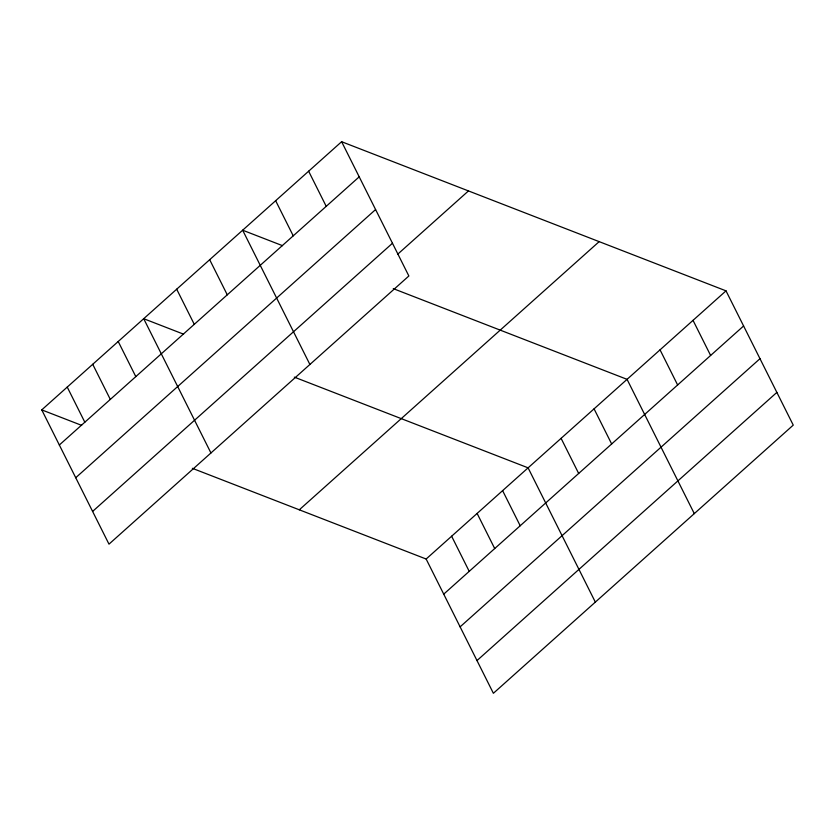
<?xml version="1.0" encoding="UTF-8"?>
<svg xmlns="http://www.w3.org/2000/svg" width="835" height="835" viewBox="0 0 835 835"><rect width="100%" height="100%" fill="white"/><g stroke="black" fill="none" stroke-linecap="round" stroke-linejoin="round"><path stroke-width="1.25" d="M341.619 141.71L408.858 275.978L108.988 544.149L41.75 409.881L341.619 141.71L726.012 290.851L793.25 425.119L493.381 693.29L426.142 559.022L192.363 468.32M59.337 445.003L359.207 176.832M75.724 477.724L375.593 209.554M92.602 511.427L392.471 243.256M397.648 254.257L468.466 190.923M299.295 509.809L599.165 241.628M426.142 559.022L726.012 290.851M443.729 594.144L743.599 325.974M460.116 626.855L759.986 358.685M476.994 660.568L776.863 392.398M282.533 245.678L242.661 230.209L309.9 364.477M393.275 288.639L627.054 379.34L694.292 513.619M183.575 334.167L143.703 318.699L210.942 452.977M294.317 377.138L528.096 467.84L595.334 602.108M41.75 409.881L81.621 425.349M693.029 320.348L710.616 355.47M660.047 349.844L677.623 384.966M594.071 408.847L611.658 443.959M561.089 438.344L578.676 473.466M502.607 490.636L520.195 525.758M308.637 171.206L326.214 206.328M477.119 513.431L494.706 548.553M451.631 536.227L469.218 571.349M275.644 200.703L293.231 235.825M209.679 259.706L227.266 294.828M176.686 289.202L194.273 324.324M118.215 341.494L135.802 376.616M92.727 364.29L110.314 399.412M67.238 387.085L84.826 422.207"/></g></svg>
